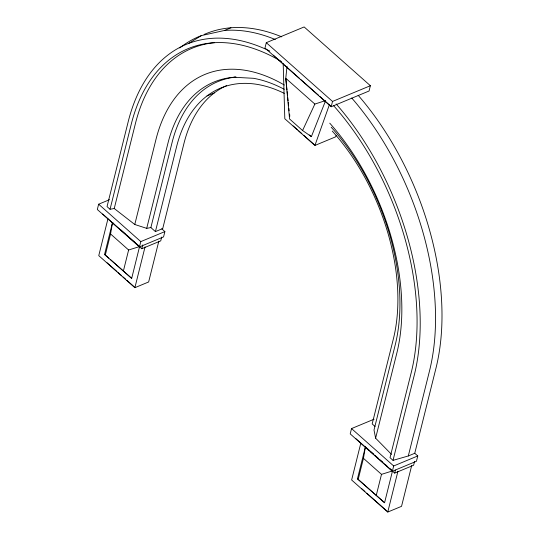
<?xml version="1.0" encoding="UTF-8"?>
<svg xmlns="http://www.w3.org/2000/svg" width="539" height="539" viewBox="0 0 539 539"><rect width="100%" height="100%" fill="white"/><g stroke="black" fill="none" stroke-linecap="round" stroke-linejoin="round"><path stroke-width="0.81" d="M287.024 66.284L285.778 78.27L289.564 118.978L302.574 130.519L311.38 136.63L325.347 101.319M161.781 228.839L164.887 231.595L140.794 241.607L131.691 278.373L105.273 255.183L110.562 233.966L112.53 222.513L113.763 223.604M376.215 495.577L381.504 474.36L392.507 470.911L384.57 502.739L358.152 479.548L363.441 458.332L365.415 446.878L374.032 454.525M109.525 199.686L98.644 204.214L97.323 209.516L139.473 246.909L163.56 236.897L164.887 231.595M226.569 85.634A167.642 100.503 67.4 0 0 183.893 143.697L162.738 228.563L155.421 231.602L150.873 227.566L146.709 228.361L134.777 224.493L114.241 208.519L110.044 209.28L131.206 124.415A216.537 129.818 67.4 0 1 281.473 61.527M107.915 218.915L98.758 255.634L134.885 287.685L148.649 281.964L158.823 241.162M114.241 208.519L135.397 123.647A215.371 129.117 67.4 0 1 214.663 42.648M105.273 255.183L104.593 254.334L112.53 222.513M134.777 224.493L155.933 139.628A186.272 111.667 67.4 0 1 284.37 85.041M123.337 271.211L128.626 249.995L139.628 246.552L136.549 243.817M146.709 228.361L167.872 143.495A175.788 105.388 67.4 0 1 233.96 77.252L235.462 77.104M126.894 235.503L141.804 248.735L142.747 244.942M134.885 287.685L145.058 246.882M150.873 227.566L172.035 142.7A174.676 104.721 67.4 0 1 236.008 77.037M155.421 231.602L176.583 146.736A167.642 100.503 67.4 0 1 284.275 93.355M161.68 237.079L160.737 240.866L141.804 248.735M266.286 42.689L264.966 47.991L331.195 106.756L369.053 91.017L370.374 85.714L304.144 26.95L266.286 42.689L332.516 101.447L331.195 106.756M374.066 419.207L351.529 428.579L350.209 433.882L392.352 471.275L416.445 461.263L417.765 455.954L414.754 453.286L435.916 368.42A223.523 134.002 67.4 0 0 358.186 95.315M360.793 443.274L351.637 480L387.763 512.05L401.535 506.33L411.702 465.528M358.152 479.548L357.478 478.699L365.415 446.878M391.53 454.384L375.616 438.173L396.778 353.308A186.272 111.667 67.4 0 0 329.753 123.168M333.648 105.711A216.537 129.818 67.4 0 1 411.183 372.813L390.02 457.685L393.032 460.353L414.195 375.488A221.192 132.607 67.4 0 0 336.134 103.933M392.352 471.275L393.679 465.972L417.765 455.954M374.807 455.462L394.689 473.101L395.444 470.069M387.763 512.05L397.937 471.248M393.032 460.353L408.306 455.967L429.462 371.101A223.523 134.002 67.4 0 0 351.731 97.997M414.558 461.438L413.615 465.231L394.689 473.101M283.191 63.69L284.808 118.748L314.911 145.456L329.484 104.478M302.574 130.519L314.857 104.074L325.65 100.55M336.282 135.356L335.561 136.872L314.911 145.456M188.569 43.457L201.465 35.574L224.493 30.46L230.948 27.772M206.969 95.969L214.286 92.93M332.516 101.447L370.374 85.714M408.306 455.967L414.754 453.286M233.96 77.252L253.519 78.303A175.788 105.388 67.4 0 1 284.255 89.285M273.32 55.153L299.718 78.579M300.978 79.691L318.576 95.309M319.829 96.427L330.515 105.907M314.857 104.074L285.778 78.27L286.984 89.959M309.534 134.993L311.38 136.63M293.162 125.91L297.501 129.758M298.741 130.862L301.84 133.611M303.7 135.262L314.237 144.607M375.023 426.437L372.179 423.917L393.335 339.051A167.642 100.503 67.4 0 0 332.267 131.085M110.044 209.28L107.032 206.612L128.194 121.74A221.192 132.607 67.4 0 1 269.796 51.07M98.644 204.214L140.794 241.607M351.529 428.579L393.679 465.972M120.534 229.614L135.316 242.725M375.265 455.617L378.344 458.345M380.19 459.989L382.656 462.172M385.115 464.355L386.968 465.999M390.041 468.728L391.893 470.365M102.666 214.01L125.035 233.852M355.551 438.375L369.215 450.503M370.461 451.601L373.567 454.357M110.562 233.966L128.626 249.995M363.441 458.332L381.504 474.36M104.593 254.334L108.905 258.161M110.751 259.798L131.691 278.373M357.478 478.699L384.57 502.739M107.113 262.796L116.963 271.541M118.196 272.633L121.275 275.362M123.121 277.006L125.587 279.189M126.82 280.28L134.204 286.836M361.844 488.799L364.923 491.534M366.769 493.172L387.09 511.201M375.616 438.173L374.005 430.021L395.161 345.155A175.788 105.388 67.4 0 0 331.216 127.184M287.152 91.63L287.583 95.801M287.759 97.471L288.102 100.806M288.271 102.477L288.614 105.819M288.877 108.319L289.133 110.825M289.477 114.167L289.739 116.667M289.638 114.147L289.733 115.824M179.723 47.964A223.523 134.002 67.4 0 1 201.465 35.574M224.493 30.46A223.523 134.002 67.4 0 1 275.301 39.542M204.065 34.476A223.523 134.002 67.4 0 1 281.756 36.861"/></g></svg>
